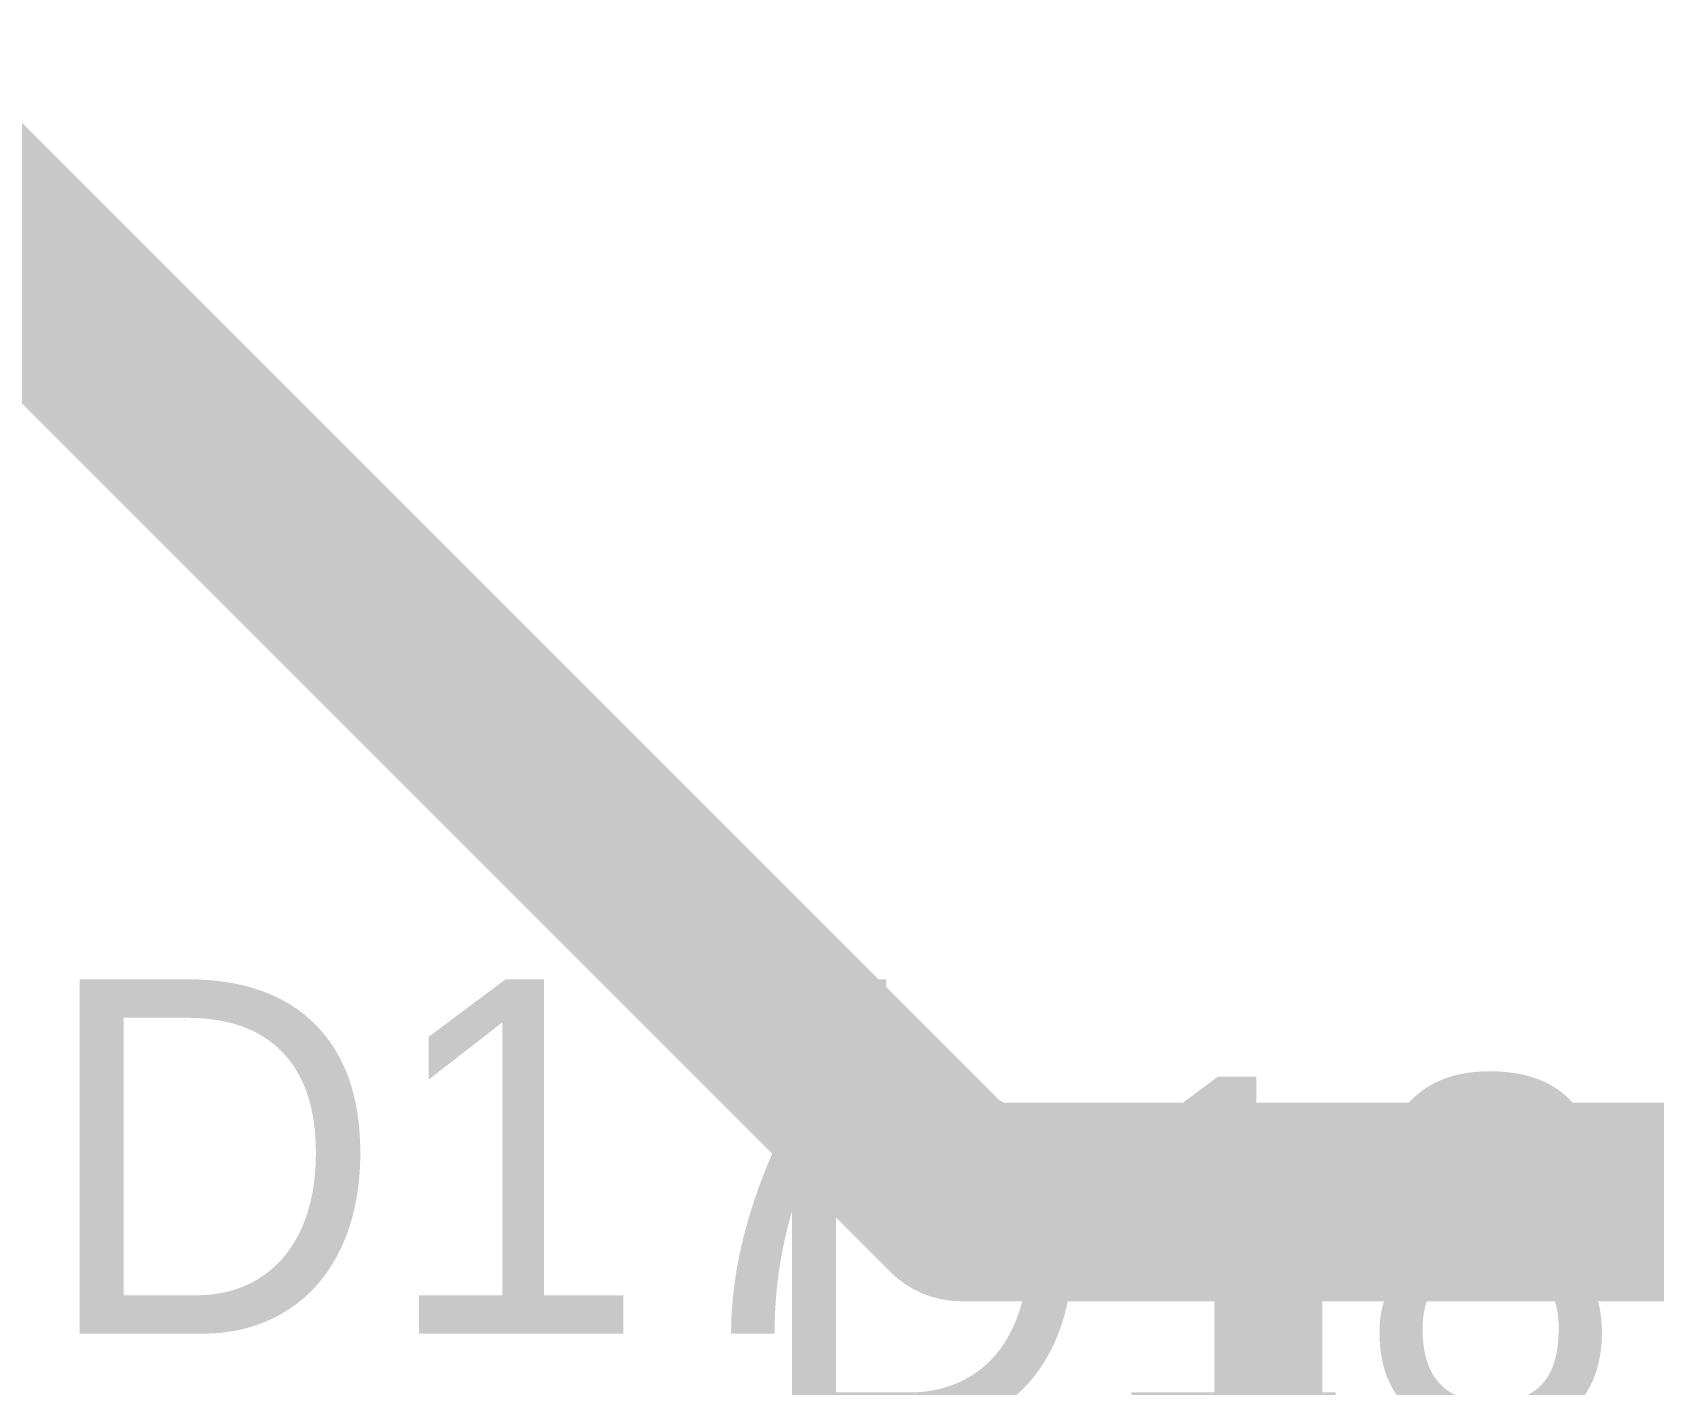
# Model space of a CAD drawing. Header units: millimetres. Extents: x 0 to 273, y 0 to 149.
# Drawn here: x 34.93 to 46.36, y 51.64 to 61.17 of the extents above; entities that cross this region are included whole.
import ezdxf

# ---------------------------------------------------------------- set-up
doc = ezdxf.new("R2010")
doc.units = ezdxf.units.MM
doc.layers.add('TopLayer', color=1, linetype='Continuous')
doc.layers.add('TopOverlay', color=2, linetype='Continuous')

msp = doc.modelspace()

# ---------------------------------------------------------------- linework, layer by layer
at = {"layer": 'TopLayer'}
for points, const_width in [([(33.92499946, 60.47499969999999), (41.4749996, 52.92499956)], 1.39999974), ([(41.4749996, 52.92499956), (43.77500008, 52.92499956)], 1.39999974), ([(43.77500008, 52.92499956), (68.50174006, 52.92499956)], 1.39999974), ([(43.77500008, 50.6000004), (43.77500008, 52.92499956)], 0.499999)]:
    msp.add_lwpolyline(points, dxfattribs=dict(at, const_width=const_width))
for points, const_width in [([(41.1250003, 52.92499956, 1), (41.8249989, 52.92499956, 1)], 0.6999985999999999), ([(41.1250003, 52.92499956, 1), (41.8249989, 52.92499956, 1)], 0.6999985999999999), ([(43.42500078, 52.92499956, 1), (44.12499938, 52.92499956, 1)], 0.6999985999999999), ([(43.42500078, 52.92499956, 1), (44.12499938, 52.92499956, 1)], 0.6999985999999999), ([(43.6500016, 52.92499956, 1), (43.89999855999999, 52.92499956, 1)], 0.2499995)]:
    msp.add_lwpolyline(points, format="xyb", close=True, dxfattribs=dict(at, const_width=const_width))

# ---------------------------------------------------------------- texts
at = {"layer": 'TopOverlay'}
for s, p in [('D17', (34.98521578, 51.9959082)), ('D18', (40.00905892, 51.3097907))]:
    msp.add_text(s, height=2.50000008, dxfattribs=at).set_placement(p)

doc.saveas('drawing.dxf')
